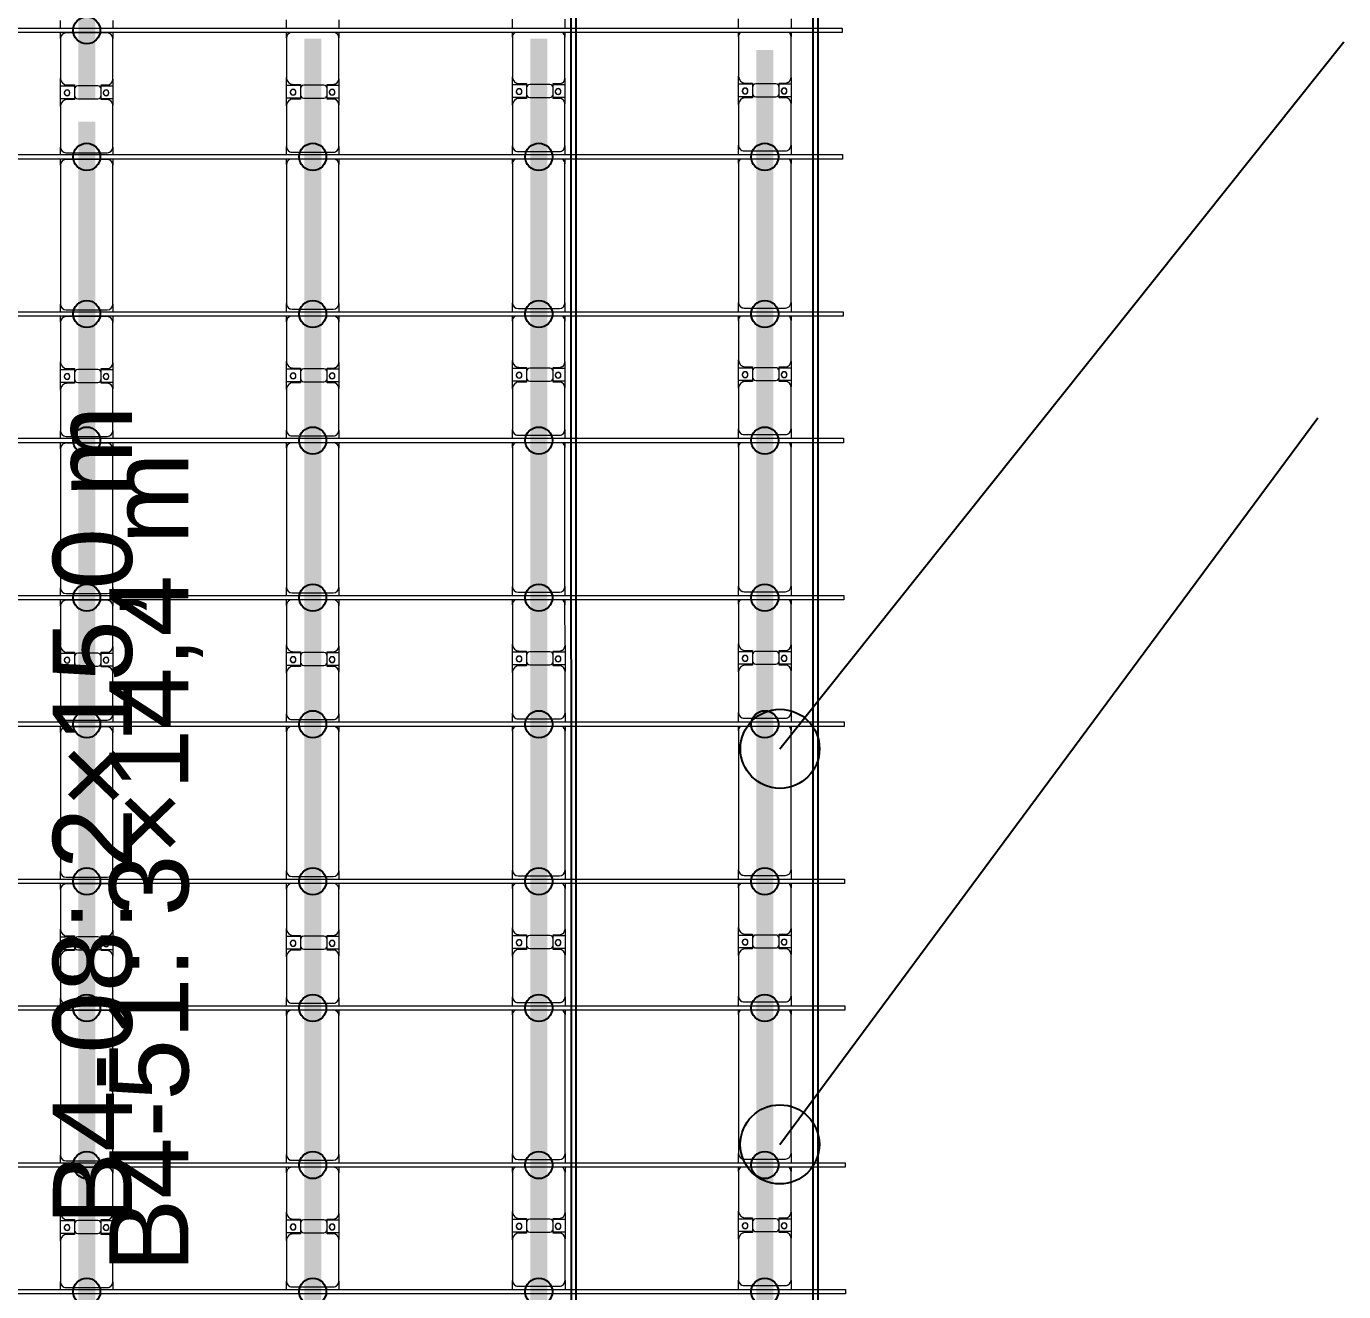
# Model space of a CAD drawing. Header units: millimetres. Extents: x -178706 to 107777, y -87310 to 933.
# Drawn here: x -3425 to 8231, y -75261 to -64066 of the extents above; entities that cross this region are included whole.
import ezdxf

# ---------------------------------------------------------------- set-up
doc = ezdxf.new("R2010")
doc.units = ezdxf.units.MM
doc.layers.add('A-GENM', color=13, linetype='Continuous', lineweight=9)
doc.layers.add('S-BEAM', color=12, linetype='Continuous', lineweight=9)
for name, color, linetype in [('GC-BICH NEO', 6, 'Continuous'), ('GC-DAY NEO', 5, 'Continuous'), ('GC-GHI CHU', 2, 'Continuous'), ('GC-HOP 40x60 GIA CUONG', 1, 'Continuous')]:
    doc.layers.add(name, color=color, linetype=linetype)
doc.styles.add('GC_VN', font='arial.ttf')

# ---------------------------------------------------------------- blocks, each defined once
blk = doc.blocks.new('Dầm C52 - Dầm C52-22346-BỐ TRÍ KHUNG KẾT CẤU BÈ PIN 04')
at = {"layer": 'S-BEAM', "color": 1}
for p, q in [((-87623, -20), (-87623, 20)), ((-87623, 20), (87623, 20)), ((87623, -20), (-87623, -20))]:
    blk.add_line(p, q, dxfattribs=at)
blk = doc.blocks.new('Dai phao do pin - DẢI PHAO ĐỠ PIN-V83-BỐ TRÍ KHUNG KẾT CẤU BÈ PIN 04')
at = {"layer": 'A-GENM', "color": 7}
for p, q in [((703, 242), (770, 242)), ((1130, 242), (770, 242)), ((1130, 242), (1312, 242)), ((1198, 242), (1380, 242)), ((1198, 118), (1198, 242)), ((1312, 242), (1312, 118)), ((1730, 242), (1380, 242)), ((1730, 242), (1783, 242)), ((1823, 242), (1890, 242)), ((3120, 242), (1890, 242)), ((3120, 242), (3173, 242)), ((3213, 242), (3280, 242)), ((3640, 242), (3280, 242)), ((3640, 242), (3822, 242)), ((3708, 242), (3890, 242)), ((3708, 118), (3708, 242)), ((3822, 242), (3822, 118)), ((4240, 242), (3890, 242)), ((4240, 242), (4293, 242)), ((4333, 242), (4400, 242)), ((5630, 242), (4400, 242)), ((5630, 242), (5683, 242)), ((5723, 242), (5790, 242)), ((6150, 242), (5790, 242)), ((6150, 242), (6332, 242)), ((6218, 242), (6400, 242)), ((6218, 118), (6218, 242)), ((6332, 242), (6332, 118)), ((6750, 242), (6400, 242)), ((6750, 242), (6803, 242)), ((6843, 242), (6910, 242)), ((8140, 242), (6910, 242)), ((8140, 242), (8193, 242)), ((8233, 242), (8300, 242)), ((8660, 242), (8300, 242)), ((8660, 242), (8842, 242)), ((8728, 242), (8910, 242)), ((8728, 118), (8728, 242)), ((8842, 242), (8842, 118)), ((9260, 242), (8910, 242)), ((9260, 242), (9313, 242)), ((9353, 242), (9420, 242)), ((10650, 242), (9420, 242)), ((10650, 242), (10703, 242)), ((10743, 242), (10810, 242)), ((11170, 242), (10810, 242)), ((11170, 242), (11352, 242)), ((11238, 242), (11420, 242)), ((11238, 118), (11238, 242)), ((11352, 242), (11352, 118)), ((11770, 242), (11420, 242)), ((11770, 242), (11823, 242)), ((11863, 242), (11930, 242)), ((720, 192), (720, -173)), ((1190, 118), (1190, 182)), ((1282, 118), (1190, 118)), ((1320, 118), (1228, 118)), ((1320, 182), (1320, 118)), ((1780, -173), (1780, 192)), ((1840, 192), (1840, -173)), ((3170, -173), (3170, 192)), ((3230, 192), (3230, -173)), ((3700, 118), (3700, 182)), ((3792, 118), (3700, 118)), ((3830, 118), (3738, 118)), ((3830, 182), (3830, 118)), ((4290, -173), (4290, 192)), ((4350, 192), (4350, -173)), ((5680, -173), (5680, 192)), ((5740, 192), (5740, -173)), ((6210, 118), (6210, 182)), ((6302, 118), (6210, 118)), ((6340, 118), (6248, 118)), ((6340, 182), (6340, 118)), ((6800, -173), (6800, 192)), ((6860, 192), (6860, -173)), ((8190, -173), (8190, 192)), ((8250, 192), (8250, -173)), ((8720, 118), (8720, 182)), ((8812, 118), (8720, 118)), ((8850, 118), (8758, 118)), ((8850, 182), (8850, 118)), ((9310, -173), (9310, 192)), ((9370, 192), (9370, -173)), ((10700, -173), (10700, 192)), ((10760, 192), (10760, -173)), ((11230, 118), (11230, 182)), ((11322, 118), (11230, 118)), ((11360, 118), (11268, 118)), ((11360, 182), (11360, 118)), ((11820, -173), (11820, 192)), ((1198, 88), (1198, -88)), ((1312, -88), (1312, 88)), ((3708, 88), (3708, -88)), ((3822, -88), (3822, 88)), ((6218, 88), (6218, -88)), ((6332, -88), (6332, 88)), ((8728, 88), (8728, -88)), ((8842, -88), (8842, 88)), ((11238, 88), (11238, -88)), ((11352, -88), (11352, 88)), ((770, -223), (703, -223)), ((770, -223), (1140, -223)), ((1312, -223), (1140, -223)), ((1190, -173), (1190, -118)), ((1190, -118), (1282, -118)), ((1198, -223), (1198, -118)), ((1370, -223), (1198, -223)), ((1228, -118), (1320, -118)), ((1312, -118), (1312, -223)), ((1320, -118), (1320, -173)), ((1370, -223), (1730, -223)), ((1783, -223), (1730, -223)), ((1890, -223), (1823, -223)), ((1890, -223), (3120, -223)), ((3173, -223), (3120, -223)), ((3280, -223), (3213, -223)), ((3280, -223), (3650, -223)), ((3822, -223), (3650, -223)), ((3700, -173), (3700, -118)), ((3700, -118), (3792, -118)), ((3708, -223), (3708, -118)), ((3880, -223), (3708, -223)), ((3738, -118), (3830, -118)), ((3822, -118), (3822, -223)), ((3830, -118), (3830, -173)), ((3880, -223), (4240, -223)), ((4293, -223), (4240, -223)), ((4400, -223), (4333, -223)), ((4400, -223), (5630, -223)), ((5683, -223), (5630, -223)), ((5790, -223), (5723, -223)), ((5790, -223), (6160, -223)), ((6332, -223), (6160, -223)), ((6210, -173), (6210, -118)), ((6210, -118), (6302, -118)), ((6218, -223), (6218, -118)), ((6390, -223), (6218, -223)), ((6248, -118), (6340, -118)), ((6332, -118), (6332, -223)), ((6340, -118), (6340, -173)), ((6390, -223), (6750, -223)), ((6803, -223), (6750, -223)), ((6910, -223), (6843, -223)), ((6910, -223), (8140, -223)), ((8193, -223), (8140, -223)), ((8300, -223), (8233, -223)), ((8300, -223), (8670, -223)), ((8842, -223), (8670, -223)), ((8720, -173), (8720, -118)), ((8720, -118), (8812, -118)), ((8728, -223), (8728, -118)), ((8900, -223), (8728, -223)), ((8758, -118), (8850, -118)), ((8842, -118), (8842, -223)), ((8850, -118), (8850, -173)), ((8900, -223), (9260, -223)), ((9313, -223), (9260, -223)), ((9420, -223), (9353, -223)), ((9420, -223), (10650, -223)), ((10703, -223), (10650, -223)), ((10810, -223), (10743, -223)), ((10810, -223), (11180, -223)), ((11352, -223), (11180, -223)), ((11230, -173), (11230, -118)), ((11230, -118), (11322, -118)), ((11238, -223), (11238, -118)), ((11410, -223), (11238, -223)), ((11268, -118), (11360, -118)), ((11352, -118), (11352, -223)), ((11360, -118), (11360, -173)), ((11410, -223), (11770, -223)), ((11823, -223), (11770, -223)), ((11930, -223), (11863, -223))]:
    blk.add_line(p, q, dxfattribs=at)
for centre, radius, start, end in [((770, 192), 50, 90, 180), ((1130, 182), 60, 360, 90), ((1380, 182), 60, 90, 180), ((1730, 192), 50, 360, 90), ((1890, 192), 50, 90, 180), ((1890, 192), 50, 105, 180), ((3120, 192), 50, 360, 90), ((3120, 192), 50, 15, 90), ((3280, 192), 50, 90, 180), ((3640, 182), 60, 360, 90), ((3890, 182), 60, 90, 180), ((4240, 192), 50, 360, 90), ((4400, 192), 50, 90, 180), ((4400, 192), 50, 105, 180), ((5630, 192), 50, 360, 90), ((5630, 192), 50, 15, 90), ((5790, 192), 50, 90, 180), ((6150, 182), 60, 360, 90), ((6400, 182), 60, 90, 180), ((6750, 192), 50, 360, 90), ((6910, 192), 50, 90, 180), ((6910, 192), 50, 105, 180), ((8140, 192), 50, 360, 90), ((8140, 192), 50, 15, 90), ((8300, 192), 50, 90, 180), ((8660, 182), 60, 360, 90), ((8910, 182), 60, 90, 180), ((9260, 192), 50, 360, 90), ((9420, 192), 50, 90, 180), ((9420, 192), 50, 105, 180), ((10650, 192), 50, 360, 90), ((10650, 192), 50, 15, 90), ((10810, 192), 50, 90, 180), ((11170, 182), 60, 0, 90), ((11420, 182), 60, 90, 180), ((11770, 192), 50, 0, 90), ((770, 192), 50, 135, 180), ((1130, 182), 60, 360, 30), ((1228, 88), 30, 90, 180), ((1249, 183), 25, 0, 180), ((1249, 183), 25, 180, 0), ((1251, 183), 25, 0, 180), ((1251, 183), 25, 180, 0), ((1282, 88), 30, 360, 90), ((1380, 182), 60, 150, 180), ((1730, 192), 50, 360, 45), ((3280, 192), 50, 135, 180), ((3640, 182), 60, 360, 30), ((3738, 88), 30, 90, 180), ((3759, 183), 25, 360, 180), ((3759, 183), 25, 180, 0), ((3761, 183), 25, 0, 180), ((3761, 183), 25, 180, 0), ((3792, 88), 30, 360, 90), ((3890, 182), 60, 150, 180), ((4240, 192), 50, 360, 45), ((5790, 192), 50, 135, 180), ((6150, 182), 60, 360, 30), ((6248, 88), 30, 90, 180), ((6269, 183), 25, 360, 180), ((6269, 183), 25, 180, 0), ((6271, 183), 25, 0, 180), ((6271, 183), 25, 180, 360), ((6302, 88), 30, 0, 90), ((6400, 182), 60, 150, 180), ((6750, 192), 50, 360, 45), ((8300, 192), 50, 135, 180), ((8660, 182), 60, 360, 30), ((8758, 88), 30, 90, 180), ((8779, 183), 25, 360, 180), ((8779, 183), 25, 180, 360), ((8781, 183), 25, 0, 180), ((8781, 183), 25, 180, 0), ((8812, 88), 30, 360, 90), ((8910, 182), 60, 150, 180), ((9260, 192), 50, 360, 45), ((10810, 192), 50, 135, 180), ((11170, 182), 60, 0, 30), ((11268, 88), 30, 90, 180), ((11289, 183), 25, 0, 180), ((11289, 183), 25, 180, 0), ((11291, 183), 25, 0, 180), ((11291, 183), 25, 180, 360), ((11322, 88), 30, 360, 90), ((11420, 182), 60, 150, 180), ((11770, 192), 50, 0, 45), ((1228, -88), 30, 180, 270), ((1282, -88), 30, 270, 360), ((3738, -88), 30, 180, 270), ((3792, -88), 30, 270, 360), ((6248, -88), 30, 180, 270), ((6302, -88), 30, 270, 0), ((8758, -88), 30, 180, 270), ((8812, -88), 30, 270, 360), ((11268, -88), 30, 180, 270), ((11322, -88), 30, 270, 360), ((770, -173), 50, 180, 270), ((770, -173), 50, 180, 225), ((1140, -173), 50, 270, 360), ((1140, -173), 50, 315, 360), ((1249, -162), 25, 360, 180), ((1249, -162), 25, 180, 360), ((1251, -162), 25, 0, 180), ((1251, -162), 25, 180, 0), ((1370, -173), 50, 180, 270), ((1370, -173), 50, 180, 225), ((1730, -173), 50, 270, 360), ((1730, -173), 50, 315, 360), ((1890, -173), 50, 180, 270), ((1890, -173), 50, 180, 270), ((3120, -173), 50, 270, 360), ((3120, -173), 50, 285, 360), ((3280, -173), 50, 180, 270), ((3280, -173), 50, 180, 225), ((3650, -173), 50, 270, 360), ((3650, -173), 50, 315, 360), ((3759, -162), 25, 0, 180), ((3759, -162), 25, 180, 0), ((3761, -162), 25, 0, 180), ((3761, -162), 25, 180, 360), ((3880, -173), 50, 180, 270), ((3880, -173), 50, 180, 225), ((4240, -173), 50, 270, 360), ((4240, -173), 50, 315, 360), ((4400, -173), 50, 180, 270), ((4400, -173), 50, 180, 270), ((5630, -173), 50, 270, 0), ((5630, -173), 50, 285, 360), ((5790, -173), 50, 180, 270), ((5790, -173), 50, 180, 225), ((6160, -173), 50, 270, 360), ((6160, -173), 50, 315, 360), ((6269, -162), 25, 0, 180), ((6269, -162), 25, 180, 0), ((6271, -162), 25, 0, 180), ((6271, -162), 25, 180, 0), ((6390, -173), 50, 180, 270), ((6390, -173), 50, 180, 225), ((6750, -173), 50, 270, 360), ((6750, -173), 50, 315, 360), ((6910, -173), 50, 180, 270), ((6910, -173), 50, 180, 270), ((8140, -173), 50, 270, 0), ((8140, -173), 50, 285, 360), ((8300, -173), 50, 180, 270), ((8300, -173), 50, 180, 225), ((8670, -173), 50, 270, 360), ((8670, -173), 50, 315, 360), ((8779, -162), 25, 0, 180), ((8779, -162), 25, 180, 360), ((8781, -162), 25, 0, 180), ((8781, -162), 25, 180, 0), ((8900, -173), 50, 180, 270), ((8900, -173), 50, 180, 225), ((9260, -173), 50, 270, 360), ((9260, -173), 50, 315, 360), ((9420, -173), 50, 180, 270), ((9420, -173), 50, 180, 270), ((10650, -173), 50, 270, 360), ((10650, -173), 50, 285, 360), ((10810, -173), 50, 180, 270), ((10810, -173), 50, 180, 225), ((11180, -173), 50, 270, 360), ((11180, -173), 50, 315, 360), ((11289, -162), 25, 0, 180), ((11289, -162), 25, 180, 0), ((11291, -162), 25, 0, 180), ((11291, -162), 25, 180, 0), ((11410, -173), 50, 180, 270), ((11410, -173), 50, 180, 225), ((11770, -173), 50, 270, 360), ((11770, -173), 50, 315, 360)]:
    blk.add_arc(centre, radius, start, end, dxfattribs=at)
blk = doc.blocks.new('Dai phao do pin - DẢI PHAO ĐỠ PIN-V84-BỐ TRÍ KHUNG KẾT CẤU BÈ PIN 04')
at = {"layer": 'A-GENM', "color": 7}
for p, q in [((698, 242), (770, 242)), ((1130, 242), (770, 242)), ((1130, 242), (1312, 242)), ((1198, 242), (1380, 242)), ((1198, 118), (1198, 242)), ((1312, 242), (1312, 118)), ((1730, 242), (1380, 242)), ((1730, 242), (1778, 242)), ((1818, 242), (1890, 242)), ((3120, 242), (1890, 242)), ((3120, 242), (3168, 242)), ((3208, 242), (3280, 242)), ((3640, 242), (3280, 242)), ((3640, 242), (3822, 242)), ((3708, 242), (3890, 242)), ((3708, 118), (3708, 242)), ((3822, 242), (3822, 118)), ((4240, 242), (3890, 242)), ((4240, 242), (4288, 242)), ((4328, 242), (4400, 242)), ((5630, 242), (4400, 242)), ((5630, 242), (5678, 242)), ((5718, 242), (5790, 242)), ((6150, 242), (5790, 242)), ((6150, 242), (6332, 242)), ((6218, 242), (6400, 242)), ((6218, 118), (6218, 242)), ((6332, 242), (6332, 118)), ((6750, 242), (6400, 242)), ((6750, 242), (6798, 242)), ((6838, 242), (6910, 242)), ((8140, 242), (6910, 242)), ((8140, 242), (8188, 242)), ((8228, 242), (8300, 242)), ((8660, 242), (8300, 242)), ((8660, 242), (8842, 242)), ((8728, 242), (8910, 242)), ((8728, 118), (8728, 242)), ((8842, 242), (8842, 118)), ((9260, 242), (8910, 242)), ((9260, 242), (9308, 242)), ((9348, 242), (9420, 242)), ((10650, 242), (9420, 242)), ((10650, 242), (10698, 242)), ((10738, 242), (10810, 242)), ((11170, 242), (10810, 242)), ((11170, 242), (11352, 242)), ((11238, 242), (11420, 242)), ((11238, 118), (11238, 242)), ((11352, 242), (11352, 118)), ((11770, 242), (11420, 242)), ((11770, 242), (11818, 242)), ((11858, 242), (11930, 242)), ((720, 192), (720, -173)), ((1190, 118), (1190, 182)), ((1282, 118), (1190, 118)), ((1320, 118), (1228, 118)), ((1320, 182), (1320, 118)), ((1840, 192), (1840, -173)), ((3230, 192), (3230, -173)), ((3700, 118), (3700, 182)), ((3792, 118), (3700, 118)), ((3830, 118), (3738, 118)), ((3830, 182), (3830, 118)), ((4350, 192), (4350, -173)), ((5740, 192), (5740, -173)), ((6210, 118), (6210, 182)), ((6302, 118), (6210, 118)), ((6340, 118), (6248, 118)), ((6340, 182), (6340, 118)), ((6860, 192), (6860, -173)), ((8250, 192), (8250, -173)), ((8720, 118), (8720, 182)), ((8812, 118), (8720, 118)), ((8850, 118), (8758, 118)), ((8850, 182), (8850, 118)), ((9370, 192), (9370, -173)), ((10760, 192), (10760, -173)), ((11230, 118), (11230, 182)), ((11322, 118), (11230, 118)), ((11360, 118), (11268, 118)), ((11360, 182), (11360, 118)), ((1198, 88), (1198, -88)), ((1312, -88), (1312, 88)), ((3708, 88), (3708, -88)), ((3822, -88), (3822, 88)), ((6218, 88), (6218, -88)), ((6332, -88), (6332, 88)), ((8728, 88), (8728, -88)), ((8842, -88), (8842, 88)), ((11238, 88), (11238, -88)), ((11352, -88), (11352, 88)), ((770, -223), (698, -223)), ((770, -223), (1140, -223)), ((1312, -223), (1140, -223)), ((1190, -173), (1190, -118)), ((1190, -118), (1282, -118)), ((1198, -223), (1198, -118)), ((1370, -223), (1198, -223)), ((1228, -118), (1320, -118)), ((1312, -118), (1312, -223)), ((1320, -118), (1320, -173)), ((1370, -223), (1730, -223)), ((1778, -223), (1730, -223)), ((1890, -223), (1818, -223)), ((1890, -223), (3120, -223)), ((3168, -223), (3120, -223)), ((3280, -223), (3208, -223)), ((3280, -223), (3650, -223)), ((3822, -223), (3650, -223)), ((3700, -173), (3700, -118)), ((3700, -118), (3792, -118)), ((3708, -223), (3708, -118)), ((3880, -223), (3708, -223)), ((3738, -118), (3830, -118)), ((3822, -118), (3822, -223)), ((3830, -118), (3830, -173)), ((3880, -223), (4240, -223)), ((4288, -223), (4240, -223)), ((4400, -223), (4328, -223)), ((4400, -223), (5630, -223)), ((5678, -223), (5630, -223)), ((5790, -223), (5718, -223)), ((5790, -223), (6160, -223)), ((6332, -223), (6160, -223)), ((6210, -173), (6210, -118)), ((6210, -118), (6302, -118)), ((6218, -223), (6218, -118)), ((6390, -223), (6218, -223)), ((6248, -118), (6340, -118)), ((6332, -118), (6332, -223)), ((6340, -118), (6340, -173)), ((6390, -223), (6750, -223)), ((6798, -223), (6750, -223)), ((6910, -223), (6838, -223)), ((6910, -223), (8140, -223)), ((8188, -223), (8140, -223)), ((8300, -223), (8228, -223)), ((8300, -223), (8670, -223)), ((8842, -223), (8670, -223)), ((8720, -173), (8720, -118)), ((8720, -118), (8812, -118)), ((8728, -223), (8728, -118)), ((8900, -223), (8728, -223)), ((8758, -118), (8850, -118)), ((8842, -118), (8842, -223)), ((8850, -118), (8850, -173)), ((8900, -223), (9260, -223)), ((9308, -223), (9260, -223)), ((9420, -223), (9348, -223)), ((9420, -223), (10650, -223)), ((10698, -223), (10650, -223)), ((10810, -223), (10738, -223)), ((10810, -223), (11180, -223)), ((11352, -223), (11180, -223)), ((11230, -173), (11230, -118)), ((11230, -118), (11322, -118)), ((11238, -223), (11238, -118)), ((11410, -223), (11238, -223)), ((11268, -118), (11360, -118)), ((11352, -118), (11352, -223)), ((11360, -118), (11360, -173)), ((11410, -223), (11770, -223)), ((11818, -223), (11770, -223)), ((11930, -223), (11858, -223))]:
    blk.add_line(p, q, dxfattribs=at)
for centre, radius, start, end in [((770, 192), 50, 90, 180), ((1130, 182), 60, 360, 90), ((1380, 182), 60, 90, 180), ((1730, 192), 50, 17.0947, 90), ((1890, 192), 50, 90, 180), ((1890, 192), 50, 105, 180), ((3120, 192), 50, 17.0947, 90), ((3120, 192), 50, 17.0947, 90), ((3280, 192), 50, 90, 180), ((3640, 182), 60, 360, 90), ((3890, 182), 60, 90, 180), ((4240, 192), 50, 17.0947, 90), ((4400, 192), 50, 90, 180), ((4400, 192), 50, 105, 180), ((5630, 192), 50, 17.0947, 90), ((5630, 192), 50, 17.0947, 90), ((5790, 192), 50, 90, 180), ((6150, 182), 60, 360, 90), ((6400, 182), 60, 90, 180), ((6750, 192), 50, 17.0947, 90), ((6910, 192), 50, 90, 180), ((6910, 192), 50, 107.0904, 180), ((8140, 192), 50, 17.0947, 90), ((8140, 192), 50, 17.0947, 90), ((8300, 192), 50, 90, 180), ((8660, 182), 60, 360, 90), ((8910, 182), 60, 90, 180), ((9260, 192), 50, 17.0947, 90), ((9420, 192), 50, 90, 180), ((9420, 192), 50, 105, 180), ((10650, 192), 50, 17.0947, 90), ((10650, 192), 50, 17.0947, 90), ((10810, 192), 50, 90, 180), ((11170, 182), 60, 0, 90), ((11420, 182), 60, 90, 180), ((11770, 192), 50, 17.0947, 90), ((770, 192), 50, 135, 180), ((1130, 182), 60, 360, 30), ((1228, 88), 30, 90, 180), ((1249, 183), 25, 0, 180), ((1249, 183), 25, 180, 0), ((1251, 183), 25, 0, 180), ((1251, 183), 25, 180, 0), ((1282, 88), 30, 360, 90), ((1380, 182), 60, 150, 180), ((1730, 192), 50, 17.0947, 45), ((3280, 192), 50, 135, 180), ((3640, 182), 60, 360, 30), ((3738, 88), 30, 90, 180), ((3759, 183), 25, 360, 180), ((3759, 183), 25, 180, 0), ((3761, 183), 25, 0, 180), ((3761, 183), 25, 180, 0), ((3792, 88), 30, 360, 90), ((3890, 182), 60, 150, 180), ((4240, 192), 50, 17.0947, 45), ((5790, 192), 50, 135, 180), ((6150, 182), 60, 360, 30), ((6248, 88), 30, 90, 180), ((6269, 183), 25, 360, 180), ((6269, 183), 25, 180, 0), ((6271, 183), 25, 0, 180), ((6271, 183), 25, 180, 360), ((6302, 88), 30, 0, 90), ((6400, 182), 60, 150, 180), ((6750, 192), 50, 17.0947, 45), ((8300, 192), 50, 135, 180), ((8660, 182), 60, 360, 30), ((8758, 88), 30, 90, 180), ((8779, 183), 25, 360, 180), ((8779, 183), 25, 180, 360), ((8781, 183), 25, 0, 180), ((8781, 183), 25, 180, 0), ((8812, 88), 30, 360, 90), ((8910, 182), 60, 150, 180), ((9260, 192), 50, 17.0947, 45), ((10810, 192), 50, 135, 180), ((11170, 182), 60, 0, 30), ((11268, 88), 30, 90, 180), ((11289, 183), 25, 0, 180), ((11289, 183), 25, 180, 0), ((11291, 183), 25, 0, 180), ((11291, 183), 25, 180, 360), ((11322, 88), 30, 360, 90), ((11420, 182), 60, 150, 180), ((11770, 192), 50, 17.0947, 45), ((1228, -88), 30, 180, 270), ((1282, -88), 30, 270, 360), ((3738, -88), 30, 180, 270), ((3792, -88), 30, 270, 360), ((6248, -88), 30, 180, 270), ((6302, -88), 30, 270, 0), ((8758, -88), 30, 180, 270), ((8812, -88), 30, 270, 360), ((11268, -88), 30, 180, 270), ((11322, -88), 30, 270, 360), ((770, -173), 50, 180, 270), ((770, -173), 50, 180, 225), ((1140, -173), 50, 270, 360), ((1140, -173), 50, 315, 360), ((1249, -162), 25, 360, 180), ((1249, -162), 25, 180, 360), ((1251, -162), 25, 0, 180), ((1251, -162), 25, 180, 0), ((1370, -173), 50, 180, 270), ((1370, -173), 50, 180, 225), ((1730, -173), 50, 270, 342.9053), ((1730, -173), 50, 315, 342.9053), ((1890, -173), 50, 180, 270), ((1890, -173), 50, 180, 270), ((3120, -173), 50, 270, 342.9053), ((3120, -173), 50, 285, 342.9053), ((3280, -173), 50, 180, 270), ((3280, -173), 50, 180, 225), ((3650, -173), 50, 270, 360), ((3650, -173), 50, 315, 360), ((3759, -162), 25, 0, 180), ((3759, -162), 25, 180, 0), ((3761, -162), 25, 0, 180), ((3761, -162), 25, 180, 360), ((3880, -173), 50, 180, 270), ((3880, -173), 50, 180, 225), ((4240, -173), 50, 270, 342.9053), ((4240, -173), 50, 315, 342.9053), ((4400, -173), 50, 180, 270), ((4400, -173), 50, 180, 270), ((5630, -173), 50, 270, 342.9053), ((5630, -173), 50, 285, 342.9053), ((5790, -173), 50, 180, 270), ((5790, -173), 50, 180, 225), ((6160, -173), 50, 270, 360), ((6160, -173), 50, 315, 360), ((6269, -162), 25, 0, 180), ((6269, -162), 25, 180, 0), ((6271, -162), 25, 0, 180), ((6271, -162), 25, 180, 0), ((6390, -173), 50, 180, 270), ((6390, -173), 50, 180, 225), ((6750, -173), 50, 270, 342.9053), ((6750, -173), 50, 315, 342.9053), ((6910, -173), 50, 180, 270), ((6910, -173), 50, 180, 270), ((8140, -173), 50, 270, 342.9053), ((8140, -173), 50, 285, 342.9053), ((8300, -173), 50, 180, 270), ((8300, -173), 50, 180, 225), ((8670, -173), 50, 270, 360), ((8670, -173), 50, 315, 360), ((8779, -162), 25, 0, 180), ((8779, -162), 25, 180, 360), ((8781, -162), 25, 0, 180), ((8781, -162), 25, 180, 0), ((8900, -173), 50, 180, 270), ((8900, -173), 50, 180, 225), ((9260, -173), 50, 270, 342.9053), ((9260, -173), 50, 315, 342.9053), ((9420, -173), 50, 180, 270), ((9420, -173), 50, 180, 270), ((10650, -173), 50, 270, 342.9053), ((10650, -173), 50, 285, 342.9053), ((10810, -173), 50, 180, 270), ((10810, -173), 50, 180, 225), ((11180, -173), 50, 270, 360), ((11180, -173), 50, 315, 360), ((11289, -162), 25, 0, 180), ((11289, -162), 25, 180, 0), ((11291, -162), 25, 0, 180), ((11291, -162), 25, 180, 0), ((11410, -173), 50, 180, 270), ((11410, -173), 50, 180, 219.9754), ((11770, -173), 50, 270, 342.9053), ((11770, -173), 50, 315, 342.9053)]:
    blk.add_arc(centre, radius, start, end, dxfattribs=at)
blk = doc.blocks.new('Dai phao do pin - DẢI PHAO ĐỠ PIN-V85-BỐ TRÍ KHUNG KẾT CẤU BÈ PIN 04')
at = {"layer": 'A-GENM', "color": 7}
for p, q in [((692, 242), (770, 242)), ((1130, 242), (770, 242)), ((1130, 242), (1312, 242)), ((1198, 242), (1380, 242)), ((1198, 118), (1198, 242)), ((1312, 242), (1312, 118)), ((1730, 242), (1380, 242)), ((1730, 242), (1772, 242)), ((1812, 242), (1890, 242)), ((3120, 242), (1890, 242)), ((3120, 242), (3162, 242)), ((3202, 242), (3280, 242)), ((3640, 242), (3280, 242)), ((3640, 242), (3822, 242)), ((3708, 242), (3890, 242)), ((3708, 118), (3708, 242)), ((3822, 242), (3822, 118)), ((4240, 242), (3890, 242)), ((4240, 242), (4282, 242)), ((4322, 242), (4400, 242)), ((5630, 242), (4400, 242)), ((5630, 242), (5672, 242)), ((5712, 242), (5790, 242)), ((6150, 242), (5790, 242)), ((6150, 242), (6332, 242)), ((6218, 242), (6400, 242)), ((6218, 118), (6218, 242)), ((6332, 242), (6332, 118)), ((6750, 242), (6400, 242)), ((6750, 242), (6792, 242)), ((6832, 242), (6910, 242)), ((8140, 242), (6910, 242)), ((8140, 242), (8182, 242)), ((8222, 242), (8300, 242)), ((8660, 242), (8300, 242)), ((8660, 242), (8842, 242)), ((8728, 242), (8910, 242)), ((8728, 118), (8728, 242)), ((8842, 242), (8842, 118)), ((9260, 242), (8910, 242)), ((9260, 242), (9302, 242)), ((9342, 242), (9420, 242)), ((10650, 242), (9420, 242)), ((10650, 242), (10692, 242)), ((10732, 242), (10810, 242)), ((11170, 242), (10810, 242)), ((11170, 242), (11352, 242)), ((11238, 242), (11420, 242)), ((11238, 118), (11238, 242)), ((11352, 242), (11352, 118)), ((11770, 242), (11420, 242)), ((11770, 242), (11812, 242)), ((11852, 242), (11930, 242)), ((720, 192), (720, -173)), ((1190, 118), (1190, 182)), ((1282, 118), (1190, 118)), ((1320, 118), (1228, 118)), ((1320, 182), (1320, 118)), ((1840, 192), (1840, -173)), ((3230, 192), (3230, -173)), ((3700, 118), (3700, 182)), ((3792, 118), (3700, 118)), ((3830, 118), (3738, 118)), ((3830, 182), (3830, 118)), ((4350, 192), (4350, -173)), ((5740, 192), (5740, -173)), ((6210, 118), (6210, 182)), ((6302, 118), (6210, 118)), ((6340, 118), (6248, 118)), ((6340, 182), (6340, 118)), ((6860, 192), (6860, -173)), ((8250, 192), (8250, -173)), ((8720, 118), (8720, 182)), ((8812, 118), (8720, 118)), ((8850, 118), (8758, 118)), ((8850, 182), (8850, 118)), ((9370, 192), (9370, -173)), ((10760, 192), (10760, -173)), ((11230, 118), (11230, 182)), ((11322, 118), (11230, 118)), ((11360, 118), (11268, 118)), ((11360, 182), (11360, 118)), ((1198, 88), (1198, -88)), ((1312, -88), (1312, 88)), ((3708, 88), (3708, -88)), ((3822, -88), (3822, 88)), ((6218, 88), (6218, -88)), ((6332, -88), (6332, 88)), ((8728, 88), (8728, -88)), ((8842, -88), (8842, 88)), ((11238, 88), (11238, -88)), ((11352, -88), (11352, 88)), ((770, -223), (692, -223)), ((770, -223), (1140, -223)), ((1312, -223), (1140, -223)), ((1190, -173), (1190, -118)), ((1190, -118), (1282, -118)), ((1198, -223), (1198, -118)), ((1370, -223), (1198, -223)), ((1228, -118), (1320, -118)), ((1312, -118), (1312, -223)), ((1320, -118), (1320, -173)), ((1370, -223), (1730, -223)), ((1772, -223), (1730, -223)), ((1890, -223), (1812, -223)), ((1890, -223), (3120, -223)), ((3162, -223), (3120, -223)), ((3280, -223), (3202, -223)), ((3280, -223), (3650, -223)), ((3822, -223), (3650, -223)), ((3700, -173), (3700, -118)), ((3700, -118), (3792, -118)), ((3708, -223), (3708, -118)), ((3880, -223), (3708, -223)), ((3738, -118), (3830, -118)), ((3822, -118), (3822, -223)), ((3830, -118), (3830, -173)), ((3880, -223), (4240, -223)), ((4282, -223), (4240, -223)), ((4400, -223), (4322, -223)), ((4400, -223), (5630, -223)), ((5672, -223), (5630, -223)), ((5790, -223), (5712, -223)), ((5790, -223), (6160, -223)), ((6332, -223), (6160, -223)), ((6210, -173), (6210, -118)), ((6210, -118), (6302, -118)), ((6218, -223), (6218, -118)), ((6390, -223), (6218, -223)), ((6248, -118), (6340, -118)), ((6332, -118), (6332, -223)), ((6340, -118), (6340, -173)), ((6390, -223), (6750, -223)), ((6792, -223), (6750, -223)), ((6910, -223), (6832, -223)), ((6910, -223), (8140, -223)), ((8182, -223), (8140, -223)), ((8300, -223), (8222, -223)), ((8300, -223), (8670, -223)), ((8842, -223), (8670, -223)), ((8720, -173), (8720, -118)), ((8720, -118), (8812, -118)), ((8728, -223), (8728, -118)), ((8900, -223), (8728, -223)), ((8758, -118), (8850, -118)), ((8842, -118), (8842, -223)), ((8850, -118), (8850, -173)), ((8900, -223), (9260, -223)), ((9302, -223), (9260, -223)), ((9420, -223), (9342, -223)), ((9420, -223), (10650, -223)), ((10692, -223), (10650, -223)), ((10810, -223), (10732, -223)), ((10810, -223), (11180, -223)), ((11352, -223), (11180, -223)), ((11230, -173), (11230, -118)), ((11230, -118), (11322, -118)), ((11238, -223), (11238, -118)), ((11410, -223), (11238, -223)), ((11268, -118), (11360, -118)), ((11352, -118), (11352, -223)), ((11360, -118), (11360, -173)), ((11410, -223), (11770, -223)), ((11812, -223), (11770, -223)), ((11930, -223), (11852, -223))]:
    blk.add_line(p, q, dxfattribs=at)
for centre, radius, start, end in [((770, 192), 50, 90, 180), ((1130, 182), 60, 360, 90), ((1380, 182), 60, 90, 180), ((1730, 192), 50, 32.2445, 90), ((1890, 192), 50, 90, 180), ((1890, 192), 50, 105, 180), ((3120, 192), 50, 32.2445, 90), ((3120, 192), 50, 32.2445, 90), ((3280, 192), 50, 90, 180), ((3640, 182), 60, 360, 90), ((3890, 182), 60, 90, 180), ((4240, 192), 50, 32.2445, 90), ((4400, 192), 50, 90, 180), ((4400, 192), 50, 105, 180), ((5630, 192), 50, 32.2445, 90), ((5630, 192), 50, 32.2445, 90), ((5790, 192), 50, 90, 180), ((6150, 182), 60, 360, 90), ((6400, 182), 60, 90, 180), ((6750, 192), 50, 32.2445, 90), ((6910, 192), 50, 90, 180), ((6910, 192), 50, 105, 180), ((8140, 192), 50, 32.2445, 90), ((8140, 192), 50, 32.2445, 90), ((8300, 192), 50, 90, 180), ((8660, 182), 60, 360, 90), ((8910, 182), 60, 90, 180), ((9260, 192), 50, 32.2445, 90), ((9420, 192), 50, 90, 180), ((9420, 192), 50, 105, 180), ((10650, 192), 50, 32.2445, 90), ((10650, 192), 50, 32.2445, 90), ((10810, 192), 50, 90, 180), ((11170, 182), 60, 0, 90), ((11420, 182), 60, 90, 180), ((11770, 192), 50, 32.2445, 90), ((770, 192), 50, 135, 180), ((1130, 182), 60, 360, 30), ((1228, 88), 30, 90, 180), ((1249, 183), 25, 0, 180), ((1249, 183), 25, 180, 0), ((1251, 183), 25, 0, 180), ((1251, 183), 25, 180, 0), ((1282, 88), 30, 360, 90), ((1380, 182), 60, 150, 180), ((1730, 192), 50, 32.2445, 45), ((3280, 192), 50, 135, 180), ((3640, 182), 60, 360, 30), ((3738, 88), 30, 90, 180), ((3759, 183), 25, 360, 180), ((3759, 183), 25, 180, 0), ((3761, 183), 25, 0, 180), ((3761, 183), 25, 180, 0), ((3792, 88), 30, 360, 90), ((3890, 182), 60, 150, 180), ((4240, 192), 50, 32.2445, 45), ((5790, 192), 50, 135, 180), ((6150, 182), 60, 360, 30), ((6248, 88), 30, 90, 180), ((6269, 183), 25, 360, 180), ((6269, 183), 25, 180, 0), ((6271, 183), 25, 0, 180), ((6271, 183), 25, 180, 360), ((6302, 88), 30, 0, 90), ((6400, 182), 60, 150, 180), ((6750, 192), 50, 32.2445, 45), ((8300, 192), 50, 135, 180), ((8660, 182), 60, 360, 30), ((8758, 88), 30, 90, 180), ((8779, 183), 25, 360, 180), ((8779, 183), 25, 180, 360), ((8781, 183), 25, 0, 180), ((8781, 183), 25, 180, 0), ((8812, 88), 30, 360, 90), ((8910, 182), 60, 150, 180), ((9260, 192), 50, 32.2445, 45), ((10810, 192), 50, 135, 180), ((11170, 182), 60, 0, 30), ((11268, 88), 30, 90, 180), ((11289, 183), 25, 0, 180), ((11289, 183), 25, 180, 0), ((11291, 183), 25, 0, 180), ((11291, 183), 25, 180, 360), ((11322, 88), 30, 360, 90), ((11420, 182), 60, 153.8659, 180), ((11770, 192), 50, 32.2445, 45), ((1228, -88), 30, 180, 270), ((1282, -88), 30, 270, 360), ((3738, -88), 30, 180, 270), ((3792, -88), 30, 270, 360), ((6248, -88), 30, 180, 270), ((6302, -88), 30, 270, 0), ((8758, -88), 30, 180, 270), ((8812, -88), 30, 270, 360), ((11268, -88), 30, 180, 270), ((11322, -88), 30, 270, 360), ((770, -173), 50, 180, 270), ((770, -173), 50, 180, 225), ((1140, -173), 50, 270, 360), ((1140, -173), 50, 315, 360), ((1249, -162), 25, 360, 180), ((1249, -162), 25, 180, 360), ((1251, -162), 25, 0, 180), ((1251, -162), 25, 180, 0), ((1370, -173), 50, 180, 270), ((1370, -173), 50, 180, 225), ((1730, -173), 50, 270, 327.7555), ((1730, -173), 50, 315, 327.7555), ((1890, -173), 50, 180, 270), ((1890, -173), 50, 180, 270), ((3120, -173), 50, 270, 327.7555), ((3120, -173), 50, 285, 327.7555), ((3280, -173), 50, 180, 270), ((3280, -173), 50, 180, 225), ((3650, -173), 50, 270, 360), ((3650, -173), 50, 315, 360), ((3759, -162), 25, 0, 180), ((3759, -162), 25, 180, 0), ((3761, -162), 25, 0, 180), ((3761, -162), 25, 180, 360), ((3880, -173), 50, 180, 270), ((3880, -173), 50, 180, 225), ((4240, -173), 50, 270, 327.7555), ((4240, -173), 50, 315, 327.7555), ((4400, -173), 50, 180, 270), ((4400, -173), 50, 180, 270), ((5630, -173), 50, 270, 327.7555), ((5630, -173), 50, 285, 327.7555), ((5790, -173), 50, 180, 270), ((5790, -173), 50, 180, 225), ((6160, -173), 50, 270, 360), ((6160, -173), 50, 315, 360), ((6269, -162), 25, 0, 180), ((6269, -162), 25, 180, 0), ((6271, -162), 25, 0, 180), ((6271, -162), 25, 180, 0), ((6390, -173), 50, 180, 270), ((6390, -173), 50, 180, 225), ((6750, -173), 50, 270, 327.7555), ((6750, -173), 50, 315, 327.7555), ((6910, -173), 50, 180, 270), ((6910, -173), 50, 180, 270), ((8140, -173), 50, 270, 327.7555), ((8140, -173), 50, 285, 327.7555), ((8300, -173), 50, 180, 270), ((8300, -173), 50, 180, 225), ((8670, -173), 50, 270, 360), ((8670, -173), 50, 315, 360), ((8779, -162), 25, 0, 180), ((8779, -162), 25, 180, 360), ((8781, -162), 25, 0, 180), ((8781, -162), 25, 180, 0), ((8900, -173), 50, 180, 270), ((8900, -173), 50, 180, 225), ((9260, -173), 50, 270, 327.7555), ((9260, -173), 50, 315, 327.7555), ((9420, -173), 50, 180, 270), ((9420, -173), 50, 180, 270), ((10650, -173), 50, 270, 327.7555), ((10650, -173), 50, 285, 327.7555), ((10810, -173), 50, 180, 270), ((10810, -173), 50, 180, 225), ((11180, -173), 50, 270, 360), ((11180, -173), 50, 315, 360), ((11289, -162), 25, 0, 180), ((11289, -162), 25, 180, 0), ((11291, -162), 25, 0, 180), ((11291, -162), 25, 180, 0), ((11410, -173), 50, 180, 270), ((11410, -173), 50, 180, 225), ((11770, -173), 50, 270, 327.7555), ((11770, -173), 50, 315, 327.7555)]:
    blk.add_arc(centre, radius, start, end, dxfattribs=at)
blk = doc.blocks.new('Dai phao do pin - DẢI PHAO ĐỠ PIN-V86-BỐ TRÍ KHUNG KẾT CẤU BÈ PIN 04')
at = {"layer": 'A-GENM', "color": 7}
for p, q in [((687, 242), (770, 242)), ((1130, 242), (770, 242)), ((1130, 242), (1312, 242)), ((1198, 242), (1380, 242)), ((1198, 118), (1198, 242)), ((1312, 242), (1312, 118)), ((1730, 242), (1380, 242)), ((1730, 242), (1767, 242)), ((1807, 242), (1890, 242)), ((3120, 242), (1890, 242)), ((3120, 242), (3157, 242)), ((3197, 242), (3280, 242)), ((3640, 242), (3280, 242)), ((3640, 242), (3822, 242)), ((3708, 242), (3890, 242)), ((3708, 118), (3708, 242)), ((3822, 242), (3822, 118)), ((4240, 242), (3890, 242)), ((4240, 242), (4277, 242)), ((4317, 242), (4400, 242)), ((5630, 242), (4400, 242)), ((5630, 242), (5667, 242)), ((5707, 242), (5790, 242)), ((6150, 242), (5790, 242)), ((6150, 242), (6332, 242)), ((6218, 242), (6400, 242)), ((6218, 118), (6218, 242)), ((6332, 242), (6332, 118)), ((6750, 242), (6400, 242)), ((6750, 242), (6787, 242)), ((6827, 242), (6910, 242)), ((8140, 242), (6910, 242)), ((8140, 242), (8177, 242)), ((8217, 242), (8300, 242)), ((8660, 242), (8300, 242)), ((8660, 242), (8842, 242)), ((8728, 242), (8910, 242)), ((8728, 118), (8728, 242)), ((8842, 242), (8842, 118)), ((9260, 242), (8910, 242)), ((9260, 242), (9297, 242)), ((9337, 242), (9420, 242)), ((10650, 242), (9420, 242)), ((10650, 242), (10687, 242)), ((10727, 242), (10810, 242)), ((11170, 242), (10810, 242)), ((11170, 242), (11352, 242)), ((11238, 242), (11420, 242)), ((11238, 118), (11238, 242)), ((11352, 242), (11352, 118)), ((11770, 242), (11420, 242)), ((11770, 242), (11807, 242)), ((11847, 242), (11930, 242)), ((720, 192), (720, -173)), ((1190, 118), (1190, 182)), ((1282, 118), (1190, 118)), ((1320, 118), (1228, 118)), ((1320, 182), (1320, 118)), ((1840, 192), (1840, -173)), ((3230, 192), (3230, -173)), ((3700, 118), (3700, 182)), ((3792, 118), (3700, 118)), ((3830, 118), (3738, 118)), ((3830, 182), (3830, 118)), ((4350, 192), (4350, -173)), ((5740, 192), (5740, -173)), ((6210, 118), (6210, 182)), ((6302, 118), (6210, 118)), ((6340, 118), (6248, 118)), ((6340, 182), (6340, 118)), ((6860, 192), (6860, -173)), ((8250, 192), (8250, -173)), ((8720, 118), (8720, 182)), ((8812, 118), (8720, 118)), ((8850, 118), (8758, 118)), ((8850, 182), (8850, 118)), ((9370, 192), (9370, -173)), ((10760, 192), (10760, -173)), ((11230, 118), (11230, 182)), ((11322, 118), (11230, 118)), ((11360, 118), (11268, 118)), ((11360, 182), (11360, 118)), ((1198, 88), (1198, -88)), ((1312, -88), (1312, 88)), ((3708, 88), (3708, -88)), ((3822, -88), (3822, 88)), ((6218, 88), (6218, -88)), ((6332, -88), (6332, 88)), ((8728, 88), (8728, -88)), ((8842, -88), (8842, 88)), ((11238, 88), (11238, -88)), ((11352, -88), (11352, 88)), ((770, -223), (687, -223)), ((770, -223), (1140, -223)), ((1312, -223), (1140, -223)), ((1190, -173), (1190, -118)), ((1190, -118), (1282, -118)), ((1198, -223), (1198, -118)), ((1370, -223), (1198, -223)), ((1228, -118), (1320, -118)), ((1312, -118), (1312, -223)), ((1320, -118), (1320, -173)), ((1370, -223), (1730, -223)), ((1767, -223), (1730, -223)), ((1890, -223), (1807, -223)), ((1890, -223), (3120, -223)), ((3157, -223), (3120, -223)), ((3280, -223), (3197, -223)), ((3280, -223), (3650, -223)), ((3822, -223), (3650, -223)), ((3700, -173), (3700, -118)), ((3700, -118), (3792, -118)), ((3708, -223), (3708, -118)), ((3880, -223), (3708, -223)), ((3738, -118), (3830, -118)), ((3822, -118), (3822, -223)), ((3830, -118), (3830, -173)), ((3880, -223), (4240, -223)), ((4277, -223), (4240, -223)), ((4400, -223), (4317, -223)), ((4400, -223), (5630, -223)), ((5667, -223), (5630, -223)), ((5790, -223), (5707, -223)), ((5790, -223), (6160, -223)), ((6332, -223), (6160, -223)), ((6210, -173), (6210, -118)), ((6210, -118), (6302, -118)), ((6218, -223), (6218, -118)), ((6390, -223), (6218, -223)), ((6248, -118), (6340, -118)), ((6332, -118), (6332, -223)), ((6340, -118), (6340, -173)), ((6390, -223), (6750, -223)), ((6787, -223), (6750, -223)), ((6910, -223), (6827, -223)), ((6910, -223), (8140, -223)), ((8177, -223), (8140, -223)), ((8300, -223), (8217, -223)), ((8300, -223), (8670, -223)), ((8842, -223), (8675, -223)), ((8720, -173), (8720, -118)), ((8720, -118), (8812, -118)), ((8728, -223), (8728, -118)), ((8900, -223), (8728, -223)), ((8758, -118), (8850, -118)), ((8842, -118), (8842, -223)), ((8850, -118), (8850, -173)), ((8900, -223), (9260, -223)), ((9297, -223), (9260, -223)), ((9420, -223), (9337, -223)), ((9420, -223), (10650, -223)), ((10687, -223), (10650, -223)), ((10810, -223), (10727, -223)), ((10810, -223), (11180, -223)), ((11352, -223), (11180, -223)), ((11230, -173), (11230, -118)), ((11230, -118), (11322, -118)), ((11238, -223), (11238, -118)), ((11410, -223), (11238, -223)), ((11268, -118), (11360, -118)), ((11352, -118), (11352, -223)), ((11360, -118), (11360, -173)), ((11410, -223), (11770, -223)), ((11807, -223), (11770, -223)), ((11930, -223), (11847, -223))]:
    blk.add_line(p, q, dxfattribs=at)
for centre, radius, start, end in [((770, 192), 50, 90, 180), ((1130, 182), 60, 360, 90), ((1380, 182), 60, 90, 180), ((1730, 192), 50, 45, 90), ((1890, 192), 50, 90, 180), ((1890, 192), 50, 105, 180), ((3120, 192), 50, 45, 90), ((3120, 192), 50, 45, 90), ((3280, 192), 50, 90, 180), ((3640, 182), 60, 360, 90), ((3890, 182), 60, 90, 180), ((4240, 192), 50, 45, 90), ((4400, 192), 50, 90, 180), ((4400, 192), 50, 105, 180), ((5630, 192), 50, 45, 90), ((5630, 192), 50, 45, 90), ((5790, 192), 50, 90, 180), ((6150, 182), 60, 360, 90), ((6400, 182), 60, 90, 180), ((6750, 192), 50, 45, 90), ((6910, 192), 50, 90, 180), ((6910, 192), 50, 105, 180), ((8140, 192), 50, 45, 90), ((8140, 192), 50, 45, 90), ((8300, 192), 50, 90, 180), ((8660, 182), 60, 360, 90), ((8910, 182), 60, 90, 180), ((9260, 192), 50, 45, 90), ((9420, 192), 50, 90, 180), ((9420, 192), 50, 105, 180), ((10650, 192), 50, 45, 90), ((10650, 192), 50, 45, 90), ((10810, 192), 50, 90, 180), ((11170, 182), 60, 0, 90), ((11420, 182), 60, 90, 180), ((11770, 192), 50, 45, 90), ((770, 192), 50, 135, 180), ((1130, 182), 60, 360, 30), ((1228, 88), 30, 90, 180), ((1249, 183), 25, 0, 180), ((1249, 183), 25, 180, 0), ((1251, 183), 25, 0, 180), ((1251, 183), 25, 180, 0), ((1282, 88), 30, 360, 90), ((1380, 182), 60, 150, 180), ((3280, 192), 50, 135, 180), ((3640, 182), 60, 360, 30), ((3738, 88), 30, 90, 180), ((3759, 183), 25, 360, 180), ((3759, 183), 25, 180, 0), ((3761, 183), 25, 0, 180), ((3761, 183), 25, 180, 0), ((3792, 88), 30, 360, 90), ((3890, 182), 60, 150, 180), ((5790, 192), 50, 135, 180), ((6150, 182), 60, 360, 30), ((6248, 88), 30, 90, 180), ((6269, 183), 25, 360, 180), ((6269, 183), 25, 180, 0), ((6271, 183), 25, 0, 180), ((6271, 183), 25, 180, 360), ((6302, 88), 30, 0, 90), ((6400, 182), 60, 150, 180), ((8300, 192), 50, 135, 180), ((8660, 182), 60, 360, 30), ((8758, 88), 30, 90, 180), ((8779, 183), 25, 360, 180), ((8779, 183), 25, 180, 360), ((8781, 183), 25, 0, 180), ((8781, 183), 25, 180, 0), ((8812, 88), 30, 360, 90), ((8910, 182), 60, 150, 180), ((10810, 192), 50, 135, 180), ((11170, 182), 60, 0, 30), ((11268, 88), 30, 90, 180), ((11289, 183), 25, 0, 180), ((11289, 183), 25, 180, 0), ((11291, 183), 25, 0, 180), ((11291, 183), 25, 180, 360), ((11322, 88), 30, 360, 90), ((11420, 182), 60, 150, 180), ((1228, -88), 30, 180, 270), ((1282, -88), 30, 270, 360), ((3738, -88), 30, 180, 270), ((3792, -88), 30, 270, 360), ((6248, -88), 30, 180, 270), ((6302, -88), 30, 270, 0), ((8758, -88), 30, 180, 270), ((8812, -88), 30, 270, 360), ((11268, -88), 30, 180, 270), ((11322, -88), 30, 270, 360), ((770, -173), 50, 180, 270), ((770, -173), 50, 180, 225), ((1140, -173), 50, 270, 360), ((1140, -173), 50, 315, 360), ((1249, -162), 25, 360, 180), ((1249, -162), 25, 180, 360), ((1251, -162), 25, 0, 180), ((1251, -162), 25, 180, 0), ((1370, -173), 50, 180, 270), ((1370, -173), 50, 180, 225), ((1730, -173), 50, 270, 315), ((1890, -173), 50, 180, 270), ((1890, -173), 50, 180, 270), ((3120, -173), 50, 270, 315), ((3120, -173), 50, 285, 315), ((3280, -173), 50, 180, 270), ((3280, -173), 50, 180, 225), ((3650, -173), 50, 270, 360), ((3650, -173), 50, 315, 360), ((3759, -162), 25, 0, 180), ((3759, -162), 25, 180, 0), ((3761, -162), 25, 0, 180), ((3761, -162), 25, 180, 360), ((3880, -173), 50, 180, 270), ((3880, -173), 50, 180, 225), ((4240, -173), 50, 270, 315), ((4400, -173), 50, 180, 270), ((4400, -173), 50, 180, 270), ((5630, -173), 50, 270, 315), ((5630, -173), 50, 285, 315), ((5790, -173), 50, 180, 270), ((5790, -173), 50, 180, 225), ((6160, -173), 50, 270, 360), ((6160, -173), 50, 315, 360), ((6269, -162), 25, 0, 180), ((6269, -162), 25, 180, 0), ((6271, -162), 25, 0, 180), ((6271, -162), 25, 180, 0), ((6390, -173), 50, 180, 270), ((6390, -173), 50, 180, 225), ((6750, -173), 50, 270, 315), ((6910, -173), 50, 180, 270), ((6910, -173), 50, 180, 270), ((8140, -173), 50, 270, 315), ((8140, -173), 50, 285, 315), ((8300, -173), 50, 180, 270), ((8300, -173), 50, 180, 225), ((8670, -173), 50, 270, 360), ((8670, -173), 50, 315, 360), ((8779, -162), 25, 0, 180), ((8779, -162), 25, 180, 360), ((8781, -162), 25, 0, 180), ((8781, -162), 25, 180, 0), ((8900, -173), 50, 180, 270), ((8900, -173), 50, 180, 225), ((9260, -173), 50, 270, 315), ((9420, -173), 50, 180, 270), ((9420, -173), 50, 180, 270), ((10650, -173), 50, 270, 315), ((10650, -173), 50, 285, 315), ((10810, -173), 50, 180, 270), ((10810, -173), 50, 180, 225), ((11180, -173), 50, 270, 360), ((11180, -173), 50, 315, 360), ((11289, -162), 25, 0, 180), ((11289, -162), 25, 180, 0), ((11291, -162), 25, 0, 180), ((11291, -162), 25, 180, 0), ((11410, -173), 50, 180, 270), ((11410, -173), 50, 180, 225), ((11770, -173), 50, 270, 315)]:
    blk.add_arc(centre, radius, start, end, dxfattribs=at)
blk = doc.blocks.new('Dầm C52 - Hộp 40x60-15954-BỐ TRÍ KHUNG KẾT CẤU BÈ PIN 04')
at = {"layer": 'S-BEAM', "color": 3, "lineweight": 25}
for p, q in [((-20150, 20), (20150, 20)), ((20150, -20), (-20150, -20))]:
    blk.add_line(p, q, dxfattribs=at)
blk = doc.blocks.new('HOBANMONG_BEPIN 4_rvt-1-BỐ TRÍ KHUNG KẾT CẤU BÈ PIN 04')
at = {"layer": 'A-GENM', "color": 3, "lineweight": 25, "rotation": 90.00010434022374}
for name, p in [('Dai phao do pin - DẢI PHAO ĐỠ PIN-V83-BỐ TRÍ KHUNG KẾT CẤU BÈ PIN 04', (-2882, -75944)), ('Dai phao do pin - DẢI PHAO ĐỠ PIN-V84-BỐ TRÍ KHUNG KẾT CẤU BÈ PIN 04', (-882, -75939)), ('Dai phao do pin - DẢI PHAO ĐỠ PIN-V85-BỐ TRÍ KHUNG KẾT CẤU BÈ PIN 04', (1118, -75933)), ('Dai phao do pin - DẢI PHAO ĐỠ PIN-V86-BỐ TRÍ KHUNG KẾT CẤU BÈ PIN 04', (3118, -75928))]:
    blk.add_blockref(name, p, dxfattribs=at)
at = {"layer": 'S-BEAM', "color": 3, "lineweight": 25}
for name, p, rotation in [('Dầm C52 - Hộp 40x60-15954-BỐ TRÍ KHUNG KẾT CẤU BÈ PIN 04', (1417, -59645), 90.00010434022374), ('Dầm C52 - Hộp 40x60-15954-BỐ TRÍ KHUNG KẾT CẤU BÈ PIN 04', (3557, -59639), 90.00010434022374), ('Dầm C52 - Dầm C52-22346-BỐ TRÍ KHUNG KẾT CẤU BÈ PIN 04', (-83829, -64101), 180.0001043386848), ('Dầm C52 - Dầm C52-22346-BỐ TRÍ KHUNG KẾT CẤU BÈ PIN 04', (-83826, -65221), 180.0001043386848), ('Dầm C52 - Dầm C52-22346-BỐ TRÍ KHUNG KẾT CẤU BÈ PIN 04', (-83822, -66611), 180.0001043386848), ('Dầm C52 - Dầm C52-22346-BỐ TRÍ KHUNG KẾT CẤU BÈ PIN 04', (-83819, -67731), 180.0001043386848), ('Dầm C52 - Dầm C52-22346-BỐ TRÍ KHUNG KẾT CẤU BÈ PIN 04', (-83815, -69121), 180.0001043386848), ('Dầm C52 - Dầm C52-22346-BỐ TRÍ KHUNG KẾT CẤU BÈ PIN 04', (-83812, -70241), 180.0001043386848), ('Dầm C52 - Dầm C52-22346-BỐ TRÍ KHUNG KẾT CẤU BÈ PIN 04', (-83809, -71631), 180.0001043386848), ('Dầm C52 - Dầm C52-22346-BỐ TRÍ KHUNG KẾT CẤU BÈ PIN 04', (-83805, -72751), 180.0001043386848), ('Dầm C52 - Dầm C52-22346-BỐ TRÍ KHUNG KẾT CẤU BÈ PIN 04', (-83802, -74141), 180.0001043386848), ('Dầm C52 - Dầm C52-22346-BỐ TRÍ KHUNG KẾT CẤU BÈ PIN 04', (-83799, -75261), 180.0001043386848)]:
    blk.add_blockref(name, p, dxfattribs=dict(at, rotation=rotation))

msp = doc.modelspace()

# ---------------------------------------------------------------- linework, layer by layer
at = {"layer": 'GC-BICH NEO'}
for centre in [(3243, -70458), (3242, -73958)]:
    msp.add_circle(centre, 350, dxfattribs=at)
at = {"layer": 'GC-DAY NEO'}
for p, q in [((3243, -70458), (8231, -64203)), ((3242, -73958), (8002, -67529))]:
    msp.add_line(p, q, dxfattribs=at)
at = {"layer": 'GC-HOP 40x60 GIA CUONG', "const_width": 150}
for points in [[(-2891, -64709), (-2891, -49709)], [(-891, -79176), (-891, -64176)], [(1109, -79176), (1109, -64176)], [(3109, -79276), (3109, -64276)], [(-2891, -79276), (-2891, -64909)]]:
    msp.add_lwpolyline(points, dxfattribs=at)
at = {"layer": 'GC-HOP 40x60 GIA CUONG'}
for centre in [(-2891, -64101), (-2891, -65221), (-891, -65221), (1109, -65221), (3109, -65221), (-2891, -66611), (-891, -66611), (1109, -66611), (3109, -66611), (-2891, -67731), (-891, -67731), (1109, -67731), (3109, -67731), (-2891, -69121), (-891, -69121), (1109, -69121), (3109, -69121), (-2891, -70241), (-891, -70241), (1109, -70241), (3109, -70241), (-2891, -71631), (-891, -71631), (1109, -71631), (3109, -71631), (-2891, -72751), (-891, -72751), (1109, -72751), (3109, -72751), (-2891, -74141), (-891, -74141), (1109, -74141), (3109, -74141), (-2891, -75261), (-891, -75261), (1109, -75261), (3109, -75261)]:
    msp.add_circle(centre, 120, dxfattribs=at)

# ---------------------------------------------------------------- block references
at = {"lineweight": 5}
msp.add_blockref('HOBANMONG_BEPIN 4_rvt-1-BỐ TRÍ KHUNG KẾT CẤU BÈ PIN 04', (0, 0), dxfattribs=at)

# ---------------------------------------------------------------- texts
at = {"layer": 'GC-GHI CHU', "style": 'GC_VN'}
for s, p in [('B4-08: 2×15,0 m', (-2491, -74676)), ('B4-51: 3×14,4 m', (-1991, -75092))]:
    msp.add_text(s, height=700, rotation=90, dxfattribs=at).set_placement(p)

doc.saveas('drawing.dxf')
